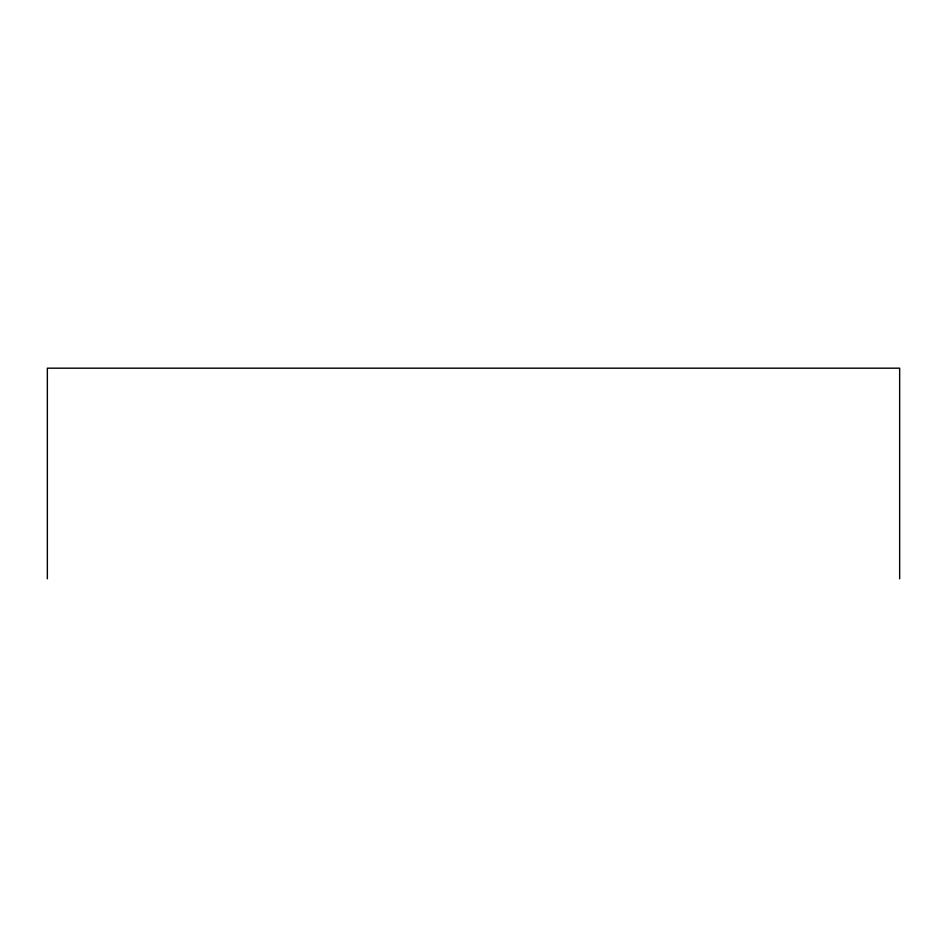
<?xml version="1.0" encoding="UTF-8"?>
<svg xmlns="http://www.w3.org/2000/svg" width="947" height="947" viewBox="0 0 947 947"><rect width="100%" height="100%" fill="white"/><g stroke="black" fill="none" stroke-linecap="round" stroke-linejoin="round"><path stroke-width="1.42" d="M899.65 578.818L899.65 368.182L47.35 368.182L47.35 578.818"/></g></svg>
